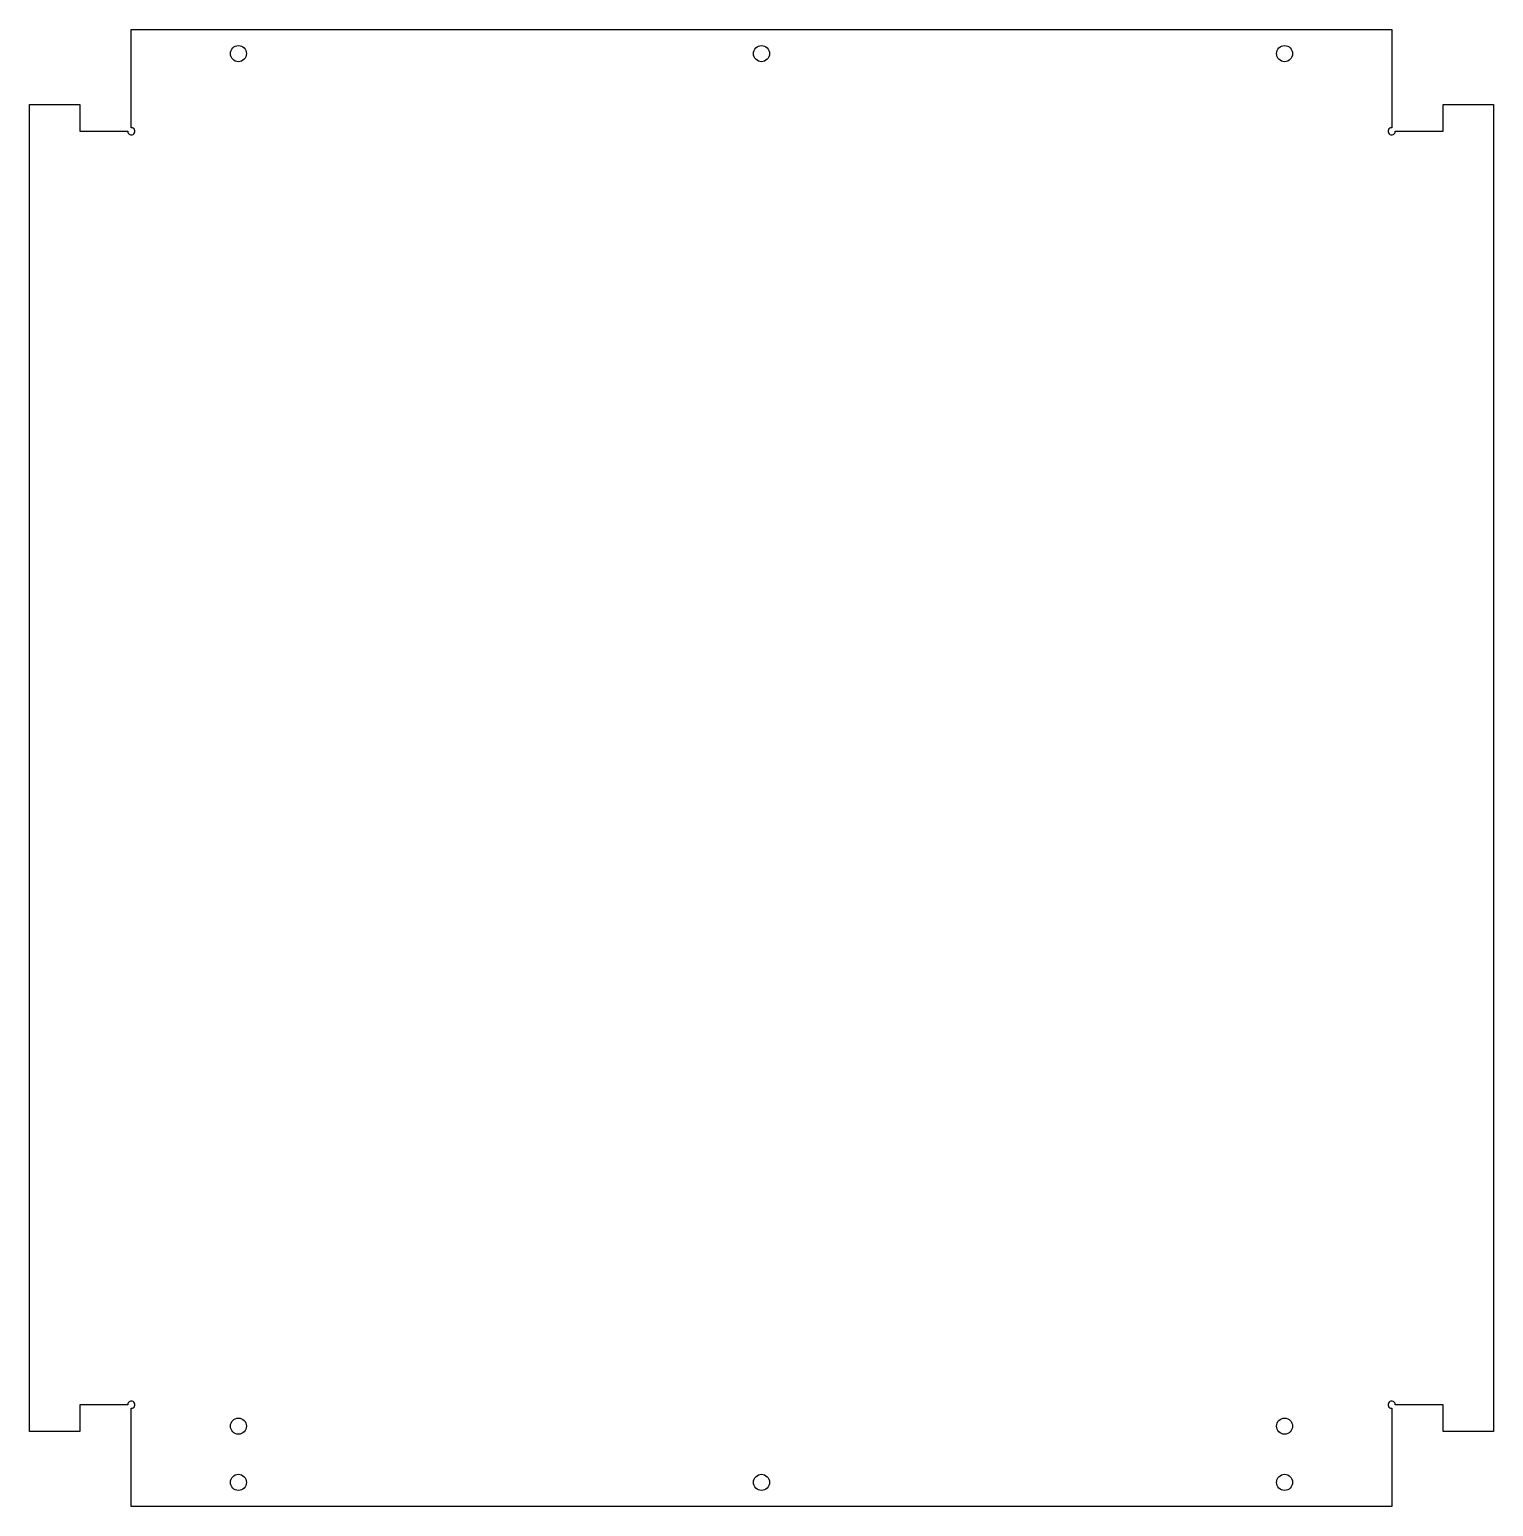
# Model space of a CAD drawing. Header units: metres. Extents: x -38 to 509, y -552 to 0.
import ezdxf

# ---------------------------------------------------------------- set-up
doc = ezdxf.new("R2010")
doc.units = ezdxf.units.M

msp = doc.modelspace()

# ---------------------------------------------------------------- linework, layer by layer
msp.add_lwpolyline([(0, 0), (470.6, 0), (470.6, -36.65, 2.414214), (471.95, -38), (489.8, -38), (489.8, -28), (508.6, -28), (508.6, -523.6), (489.8, -523.6), (489.8, -513.6), (471.95, -513.6, 2.414214), (470.6, -514.95), (470.6, -551.6), (0, -551.6), (0, -514.95, 2.414214), (-1.35, -513.6), (-19.2, -513.6), (-19.2, -523.6), (-38, -523.6), (-38, -28), (-19.2, -28), (-19.2, -38), (-1.35, -38, 2.414214), (0, -36.65)], format="xyb", close=True)
for centre in [(40, -9), (235.3, -9), (430.6, -9), (40, -521.6), (430.6, -521.6), (40, -542.6), (235.3, -542.6), (430.6, -542.6)]:
    msp.add_circle(centre, 3)

doc.saveas('drawing.dxf')
